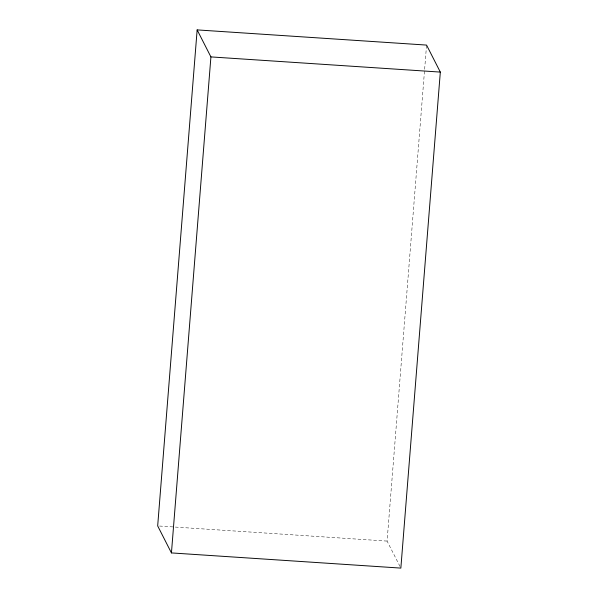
<?xml version="1.0" encoding="UTF-8"?>
<svg xmlns="http://www.w3.org/2000/svg" width="598" height="598" viewBox="0 0 598 598"><rect width="100%" height="100%" fill="white"/><g stroke="black" fill="none" stroke-linecap="round" stroke-linejoin="round"><path stroke-width="0.45" stroke-dasharray="2.99 2.24" d="M400.017 566.463L387.085 541.093L424.558 70.205M424.632 69.278L426.561 45.082M159.531 526.038L174.392 527.017M175.319 527.077L387.085 541.093"/><path stroke-width="0.9" d="M197.146 29.9L157.678 525.911L171.439 552.918L400.854 568.1L440.322 72.089L426.561 45.082L197.146 29.9L210.915 56.907L171.439 552.918M210.915 56.907L440.322 72.089"/></g></svg>
